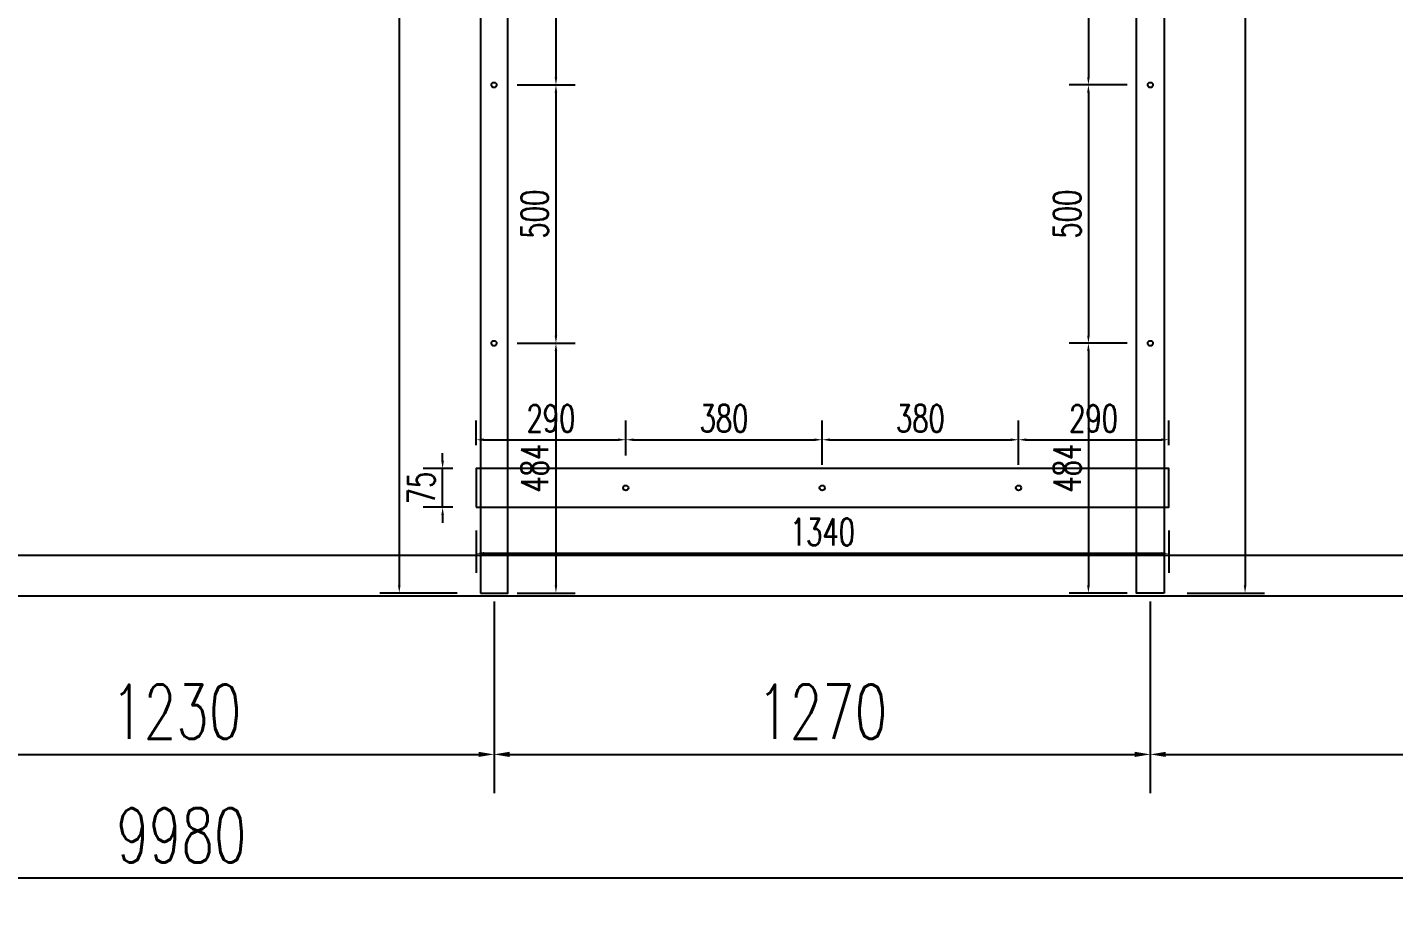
# Model space of a CAD drawing. Header units: millimetres. Extents: x 20612 to 158249, y -13511 to 156976.
# Drawn here: x 36145 to 38789, y 4858 to 6579 of the extents above; entities that cross this region are included whole.
import ezdxf

# ---------------------------------------------------------------- set-up
doc = ezdxf.new("R2010")
doc.units = ezdxf.units.MM
doc.header["$LTSCALE"] = 10
doc.layers.add('W-bridge approach引桥', color=4, linetype='Continuous')
doc.layers.add('W-STEEL_FRAME钢架', color=3, linetype='Continuous')
doc.styles.add('STANDARD_T3', font='simplex.shx', dxfattribs={"width": 0.7, "bigfont": 'hztxt.shx'})
doc.dimstyles.new('W&&15', dxfattribs={"dimtxt": 52.5, "dimasz": 15, "dimexe": 37.5, "dimexo": 45, "dimgap": 15, "dimtad": 1, "dimdec": 0, "dimzin": 0, "dimdsep": 46, "dimtxsty": 'STANDARD_T3', "dimcen": 0.09, "dimclrd": 1, "dimclre": 1, "dimclrt": 7, "dimazin": 2, "dimtfac": 1, "dimtdec": 0, "dimtix": 1, "dimtmove": 2, "dimatfit": 3, "dimfxl": 100, "dimtolj": 1, "dimtzin": 0, "dimarcsym": 0})
doc.dimstyles.new('W&&30', dxfattribs={"dimtxt": 105, "dimasz": 30, "dimexe": 75, "dimexo": 90, "dimgap": 30, "dimtad": 1, "dimdec": 0, "dimzin": 0, "dimdsep": 46, "dimtxsty": 'STANDARD_T3', "dimcen": 0.09, "dimclrd": 1, "dimclre": 1, "dimclrt": 7, "dimazin": 2, "dimtfac": 1, "dimtdec": 0, "dimtix": 1, "dimtmove": 2, "dimatfit": 3, "dimfxl": 100, "dimtolj": 1, "dimtzin": 0, "dimarcsym": 0})

# ---------------------------------------------------------------- blocks, each defined once
blk = doc.blocks.new('*D400')
at = {"color": 1, "lineweight": -2, "transparency": 16777216}
for p, q in [((35818.1, 5467.4), (35818.1, 5096.7)), ((37048.1, 5467.4), (37048.1, 5096.7)), ((35848.1, 5171.7), (37018.1, 5171.7))]:
    blk.add_line(p, q, dxfattribs=at)
at = {"color": 1, "transparency": 16777216}
for points in [[(35848.1, 5176.7), (35848.1, 5166.7), (35818.1, 5171.7)], [(37018.1, 5176.7), (37018.1, 5166.7), (37048.1, 5171.7)]]:
    blk.add_solid(points, dxfattribs=at)
at = {"layer": 'Defpoints', "color": 0, "transparency": 16777216}
for p in [(35818.1, 5557.4), (37048.1, 5557.4), (37048.1, 5171.7)]:
    blk.add_point(p, dxfattribs=at)
at = {"color": 7, "transparency": 16777216, "insert": (36433.1, 5254.2), "char_height": 105, "attachment_point": 5, "style": 'STANDARD_T3'}
blk.add_mtext('\\A1;1230', dxfattribs=at)
blk = doc.blocks.new('*D401')
at = {"color": 1, "lineweight": -2, "transparency": 16777216}
for p, q in [((37048.1, 5467.4), (37048.1, 5096.7)), ((38318.1, 5467.4), (38318.1, 5096.7)), ((37078.1, 5171.7), (38288.1, 5171.7))]:
    blk.add_line(p, q, dxfattribs=at)
at = {"color": 1, "transparency": 16777216}
for points in [[(37078.1, 5176.7), (37078.1, 5166.7), (37048.1, 5171.7)], [(38288.1, 5176.7), (38288.1, 5166.7), (38318.1, 5171.7)]]:
    blk.add_solid(points, dxfattribs=at)
at = {"layer": 'Defpoints', "color": 0, "transparency": 16777216}
for p in [(37048.1, 5557.4), (38318.1, 5557.4), (38318.1, 5171.7)]:
    blk.add_point(p, dxfattribs=at)
at = {"color": 7, "transparency": 16777216, "insert": (37683.1, 5254.2), "char_height": 105, "attachment_point": 5, "style": 'STANDARD_T3'}
blk.add_mtext('\\A1;1270', dxfattribs=at)
blk = doc.blocks.new('*D402')
at = {"color": 1, "lineweight": -2, "transparency": 16777216}
for p, q in [((38318.1, 5467.4), (38318.1, 5096.7)), ((39548.1, 5467.4), (39548.1, 5096.7)), ((38348.1, 5171.7), (39518.1, 5171.7))]:
    blk.add_line(p, q, dxfattribs=at)
at = {"color": 1, "transparency": 16777216}
for points in [[(38348.1, 5176.7), (38348.1, 5166.7), (38318.1, 5171.7)], [(39518.1, 5176.7), (39518.1, 5166.7), (39548.1, 5171.7)]]:
    blk.add_solid(points, dxfattribs=at)
at = {"layer": 'Defpoints', "color": 0, "transparency": 16777216}
for p in [(38318.1, 5557.4), (39548.1, 5557.4), (39548.1, 5171.7)]:
    blk.add_point(p, dxfattribs=at)
at = {"color": 7, "transparency": 16777216, "insert": (38933.1, 5254.2), "char_height": 105, "attachment_point": 5, "style": 'STANDARD_T3'}
blk.add_mtext('\\A1;1230', dxfattribs=at)
blk = doc.blocks.new('*D415')
at = {"color": 1, "lineweight": -2, "transparency": 16777216}
for p, q in [((31453.1, 5388.4), (31453.1, 4857.6)), ((41433.1, 5388.4), (41433.1, 4857.6)), ((31483.1, 4932.6), (41403.1, 4932.6))]:
    blk.add_line(p, q, dxfattribs=at)
at = {"color": 1, "transparency": 16777216}
for points in [[(31483.1, 4937.6), (31483.1, 4927.6), (31453.1, 4932.6)], [(41403.1, 4937.6), (41403.1, 4927.6), (41433.1, 4932.6)]]:
    blk.add_solid(points, dxfattribs=at)
at = {"layer": 'Defpoints', "color": 0, "transparency": 16777216}
for p in [(31453.1, 5478.4), (41433.1, 5478.4), (41433.1, 4932.6)]:
    blk.add_point(p, dxfattribs=at)
at = {"color": 7, "transparency": 16777216, "insert": (36443.1, 5015.1), "char_height": 105, "attachment_point": 5, "style": 'STANDARD_T3'}
blk.add_mtext('\\A1;9980', dxfattribs=at)
blk = doc.blocks.new('*D487')
at = {"layer": 'Defpoints', "color": 0, "transparency": 16777216}
for p in [(37013.6, 5649.9), (38353.6, 5649.9), (38353.6, 5560.9)]:
    blk.add_point(p, dxfattribs=at)
at = {"layer": 'W-bridge approach引桥', "color": 1, "lineweight": -2, "transparency": 16777216}
for p, q in [((37013.6, 5604.9), (37013.6, 5523.4)), ((38353.6, 5604.9), (38353.6, 5523.4)), ((37028.6, 5560.9), (38338.6, 5560.9))]:
    blk.add_line(p, q, dxfattribs=at)
at = {"layer": 'W-bridge approach引桥', "color": 1, "transparency": 16777216}
for points in [[(37028.6, 5563.4), (37028.6, 5558.4), (37013.6, 5560.9)], [(38338.6, 5563.4), (38338.6, 5558.4), (38353.6, 5560.9)]]:
    blk.add_solid(points, dxfattribs=at)
at = {"layer": 'W-bridge approach引桥', "color": 7, "transparency": 16777216, "insert": (37683.6, 5602.1), "char_height": 52.5, "attachment_point": 5, "style": 'STANDARD_T3'}
blk.add_mtext('\\A1;1340', dxfattribs=at)
blk = doc.blocks.new('*D488')
at = {"layer": 'Defpoints', "color": 0, "transparency": 16777216}
for p in [(37303.1, 5780.7), (37013.6, 5724.9), (37303.1, 5704.9)]:
    blk.add_point(p, dxfattribs=at)
at = {"layer": 'W-bridge approach引桥', "color": 1, "lineweight": -2, "transparency": 16777216}
for p, q in [((37013.6, 5769.9), (37013.6, 5818.2)), ((37303.1, 5749.9), (37303.1, 5818.2)), ((37028.6, 5780.7), (37288.1, 5780.7))]:
    blk.add_line(p, q, dxfattribs=at)
at = {"layer": 'W-bridge approach引桥', "color": 1, "transparency": 16777216}
for points in [[(37028.6, 5783.2), (37028.6, 5778.2), (37013.6, 5780.7)], [(37288.1, 5783.2), (37288.1, 5778.2), (37303.1, 5780.7)]]:
    blk.add_solid(points, dxfattribs=at)
at = {"layer": 'W-bridge approach引桥', "color": 7, "transparency": 16777216, "insert": (37158.3, 5822), "char_height": 52.5, "attachment_point": 5, "style": 'STANDARD_T3'}
blk.add_mtext('\\A1;290', dxfattribs=at)
blk = doc.blocks.new('*D489')
at = {"layer": 'Defpoints', "color": 0, "transparency": 16777216}
for p in [(37683.1, 5780.7), (37303.1, 5704.9), (37683.1, 5687.4)]:
    blk.add_point(p, dxfattribs=at)
at = {"layer": 'W-bridge approach引桥', "color": 1, "lineweight": -2, "transparency": 16777216}
for p, q in [((37303.1, 5749.9), (37303.1, 5818.2)), ((37683.1, 5732.4), (37683.1, 5818.2)), ((37318.1, 5780.7), (37668.1, 5780.7))]:
    blk.add_line(p, q, dxfattribs=at)
at = {"layer": 'W-bridge approach引桥', "color": 1, "transparency": 16777216}
for points in [[(37318.1, 5783.2), (37318.1, 5778.2), (37303.1, 5780.7)], [(37668.1, 5783.2), (37668.1, 5778.2), (37683.1, 5780.7)]]:
    blk.add_solid(points, dxfattribs=at)
at = {"layer": 'W-bridge approach引桥', "color": 7, "transparency": 16777216, "insert": (37493.1, 5822), "char_height": 52.5, "attachment_point": 5, "style": 'STANDARD_T3'}
blk.add_mtext('\\A1;380', dxfattribs=at)
blk = doc.blocks.new('*D490')
at = {"layer": 'Defpoints', "color": 0, "transparency": 16777216}
for p in [(38063.1, 5780.7), (37683.1, 5687.4), (38063.1, 5687.4)]:
    blk.add_point(p, dxfattribs=at)
at = {"layer": 'W-bridge approach引桥', "color": 1, "lineweight": -2, "transparency": 16777216}
for p, q in [((37683.1, 5732.4), (37683.1, 5818.2)), ((38063.1, 5732.4), (38063.1, 5818.2)), ((37698.1, 5780.7), (38048.1, 5780.7))]:
    blk.add_line(p, q, dxfattribs=at)
at = {"layer": 'W-bridge approach引桥', "color": 1, "transparency": 16777216}
for points in [[(37698.1, 5783.2), (37698.1, 5778.2), (37683.1, 5780.7)], [(38048.1, 5783.2), (38048.1, 5778.2), (38063.1, 5780.7)]]:
    blk.add_solid(points, dxfattribs=at)
at = {"layer": 'W-bridge approach引桥', "color": 7, "transparency": 16777216, "insert": (37873.1, 5822), "char_height": 52.5, "attachment_point": 5, "style": 'STANDARD_T3'}
blk.add_mtext('\\A1;380', dxfattribs=at)
blk = doc.blocks.new('*D491')
at = {"layer": 'Defpoints', "color": 0, "transparency": 16777216}
for p in [(38353.6, 5780.7), (38353.6, 5724.9), (38063.1, 5687.4)]:
    blk.add_point(p, dxfattribs=at)
at = {"layer": 'W-bridge approach引桥', "color": 1, "lineweight": -2, "transparency": 16777216}
for p, q in [((38063.1, 5732.4), (38063.1, 5818.2)), ((38353.6, 5769.9), (38353.6, 5818.2)), ((38078.1, 5780.7), (38338.6, 5780.7))]:
    blk.add_line(p, q, dxfattribs=at)
at = {"layer": 'W-bridge approach引桥', "color": 1, "transparency": 16777216}
for points in [[(38078.1, 5783.2), (38078.1, 5778.2), (38063.1, 5780.7)], [(38338.6, 5783.2), (38338.6, 5778.2), (38353.6, 5780.7)]]:
    blk.add_solid(points, dxfattribs=at)
at = {"layer": 'W-bridge approach引桥', "color": 7, "transparency": 16777216, "insert": (38208.3, 5822), "char_height": 52.5, "attachment_point": 5, "style": 'STANDARD_T3'}
blk.add_mtext('\\A1;290', dxfattribs=at)
blk = doc.blocks.new('*D483')
at = {"layer": 'Defpoints', "color": 0, "transparency": 16777216}
for p in [(36948.6, 5724.9), (37013.6, 5724.9), (37013.6, 5649.9)]:
    blk.add_point(p, dxfattribs=at)
at = {"layer": 'W-bridge approach引桥', "color": 1, "lineweight": -2, "transparency": 16777216}
for p, q in [((36948.6, 5739.9), (36948.6, 5754.9)), ((36968.6, 5724.9), (36911.1, 5724.9)), ((36948.6, 5649.9), (36948.6, 5724.9)), ((36968.6, 5649.9), (36911.1, 5649.9)), ((36948.6, 5634.9), (36948.6, 5619.9))]:
    blk.add_line(p, q, dxfattribs=at)
at = {"layer": 'W-bridge approach引桥', "color": 1, "transparency": 16777216}
for points in [[(36946.1, 5739.9), (36951.1, 5739.9), (36948.6, 5724.9)], [(36946.1, 5634.9), (36951.1, 5634.9), (36948.6, 5649.9)]]:
    blk.add_solid(points, dxfattribs=at)
at = {"layer": 'W-bridge approach引桥', "color": 7, "transparency": 16777216, "insert": (36907.4, 5687.4), "char_height": 52.5, "attachment_point": 5, "rotation": 90, "style": 'STANDARD_T3'}
blk.add_mtext('\\A1;75', dxfattribs=at)
blk = doc.blocks.new('*D492')
at = {"layer": 'Defpoints', "color": 0, "transparency": 16777216}
for p in [(37021.6, 8472.9), (36864.7, 5483.9), (37021.6, 5483.9)]:
    blk.add_point(p, dxfattribs=at)
at = {"layer": 'W-bridge approach引桥', "color": 1, "lineweight": -2, "transparency": 16777216}
for p, q in [((36976.6, 8472.9), (36827.2, 8472.9)), ((36864.7, 8457.9), (36864.7, 5498.9)), ((36976.6, 5483.9), (36827.2, 5483.9))]:
    blk.add_line(p, q, dxfattribs=at)
at = {"layer": 'W-bridge approach引桥', "color": 1, "transparency": 16777216}
for points in [[(36862.2, 8457.9), (36867.2, 8457.9), (36864.7, 8472.9)], [(36862.2, 5498.9), (36867.2, 5498.9), (36864.7, 5483.9)]]:
    blk.add_solid(points, dxfattribs=at)
at = {"layer": 'W-bridge approach引桥', "color": 7, "transparency": 16777216, "insert": (36823.5, 6978.4), "char_height": 52.5, "attachment_point": 5, "rotation": 90, "style": 'STANDARD_T3'}
blk.add_mtext('\\A1;2989', dxfattribs=at)
blk = doc.blocks.new('*D495')
at = {"layer": 'Defpoints', "color": 0, "transparency": 16777216}
for p in [(37048.1, 7489.4), (37048.1, 6467.4), (37167.9, 6467.4)]:
    blk.add_point(p, dxfattribs=at)
at = {"layer": 'W-bridge approach引桥', "color": 1, "lineweight": -2, "transparency": 16777216}
for p, q in [((37093.1, 7489.4), (37205.4, 7489.4)), ((37167.9, 7474.4), (37167.9, 6482.4)), ((37093.1, 6467.4), (37205.4, 6467.4))]:
    blk.add_line(p, q, dxfattribs=at)
at = {"layer": 'W-bridge approach引桥', "color": 1, "transparency": 16777216}
for points in [[(37165.4, 7474.4), (37170.4, 7474.4), (37167.9, 7489.4)], [(37165.4, 6482.4), (37170.4, 6482.4), (37167.9, 6467.4)]]:
    blk.add_solid(points, dxfattribs=at)
at = {"layer": 'W-bridge approach引桥', "color": 7, "transparency": 16777216, "insert": (37126.6, 6978.4), "char_height": 52.5, "attachment_point": 5, "rotation": 90, "style": 'STANDARD_T3'}
blk.add_mtext('\\A1;1022', dxfattribs=at)
blk = doc.blocks.new('*D496')
at = {"layer": 'Defpoints', "color": 0, "transparency": 16777216}
for p in [(37048.1, 6467.4), (37048.1, 5967.4), (37167.9, 5967.4)]:
    blk.add_point(p, dxfattribs=at)
at = {"layer": 'W-bridge approach引桥', "color": 1, "lineweight": -2, "transparency": 16777216}
for p, q in [((37093.1, 6467.4), (37205.4, 6467.4)), ((37167.9, 6452.4), (37167.9, 5982.4)), ((37093.1, 5967.4), (37205.4, 5967.4))]:
    blk.add_line(p, q, dxfattribs=at)
at = {"layer": 'W-bridge approach引桥', "color": 1, "transparency": 16777216}
for points in [[(37165.4, 6452.4), (37170.4, 6452.4), (37167.9, 6467.4)], [(37165.4, 5982.4), (37170.4, 5982.4), (37167.9, 5967.4)]]:
    blk.add_solid(points, dxfattribs=at)
at = {"layer": 'W-bridge approach引桥', "color": 7, "transparency": 16777216, "insert": (37126.6, 6217.4), "char_height": 52.5, "attachment_point": 5, "rotation": 90, "style": 'STANDARD_T3'}
blk.add_mtext('\\A1;500', dxfattribs=at)
blk = doc.blocks.new('*D497')
at = {"layer": 'Defpoints', "color": 0, "transparency": 16777216}
for p in [(37048.1, 5967.4), (37048.1, 5483.9), (37167.9, 5483.9)]:
    blk.add_point(p, dxfattribs=at)
at = {"layer": 'W-bridge approach引桥', "color": 1, "lineweight": -2, "transparency": 16777216}
for p, q in [((37093.1, 5967.4), (37205.4, 5967.4)), ((37167.9, 5952.4), (37167.9, 5498.9)), ((37093.1, 5483.9), (37205.4, 5483.9))]:
    blk.add_line(p, q, dxfattribs=at)
at = {"layer": 'W-bridge approach引桥', "color": 1, "transparency": 16777216}
for points in [[(37165.4, 5952.4), (37170.4, 5952.4), (37167.9, 5967.4)], [(37165.4, 5498.9), (37170.4, 5498.9), (37167.9, 5483.9)]]:
    blk.add_solid(points, dxfattribs=at)
at = {"layer": 'W-bridge approach引桥', "color": 7, "transparency": 16777216, "insert": (37126.6, 5725.7), "char_height": 52.5, "attachment_point": 5, "rotation": 90, "style": 'STANDARD_T3'}
blk.add_mtext('\\A1;484', dxfattribs=at)
blk = doc.blocks.new('*D499')
at = {"layer": 'Defpoints', "color": 0, "transparency": 16777216}
for p in [(38344.6, 8472.9), (38344.6, 5483.9), (38501.5, 5483.9)]:
    blk.add_point(p, dxfattribs=at)
at = {"layer": 'W-bridge approach引桥', "color": 1, "lineweight": -2, "transparency": 16777216}
for p, q in [((38389.6, 8472.9), (38539, 8472.9)), ((38501.5, 8457.9), (38501.5, 5498.9)), ((38389.6, 5483.9), (38539, 5483.9))]:
    blk.add_line(p, q, dxfattribs=at)
at = {"layer": 'W-bridge approach引桥', "color": 1, "transparency": 16777216}
for points in [[(38499, 8457.9), (38504, 8457.9), (38501.5, 8472.9)], [(38499, 5498.9), (38504, 5498.9), (38501.5, 5483.9)]]:
    blk.add_solid(points, dxfattribs=at)
at = {"layer": 'W-bridge approach引桥', "color": 7, "transparency": 16777216, "insert": (38460.2, 6978.4), "char_height": 52.5, "attachment_point": 5, "rotation": 90, "style": 'STANDARD_T3'}
blk.add_mtext('\\A1;2989', dxfattribs=at)
blk = doc.blocks.new('*D502')
at = {"layer": 'Defpoints', "color": 0, "transparency": 16777216}
for p in [(38318.1, 7489.4), (38198.3, 6467.4), (38318.1, 6467.4)]:
    blk.add_point(p, dxfattribs=at)
at = {"layer": 'W-bridge approach引桥', "color": 1, "lineweight": -2, "transparency": 16777216}
for p, q in [((38273.1, 7489.4), (38160.8, 7489.4)), ((38198.3, 7474.4), (38198.3, 6482.4)), ((38273.1, 6467.4), (38160.8, 6467.4))]:
    blk.add_line(p, q, dxfattribs=at)
at = {"layer": 'W-bridge approach引桥', "color": 1, "transparency": 16777216}
for points in [[(38195.8, 7474.4), (38200.8, 7474.4), (38198.3, 7489.4)], [(38195.8, 6482.4), (38200.8, 6482.4), (38198.3, 6467.4)]]:
    blk.add_solid(points, dxfattribs=at)
at = {"layer": 'W-bridge approach引桥', "color": 7, "transparency": 16777216, "insert": (38157.1, 6978.4), "char_height": 52.5, "attachment_point": 5, "rotation": 90, "style": 'STANDARD_T3'}
blk.add_mtext('\\A1;1022', dxfattribs=at)
blk = doc.blocks.new('*D503')
at = {"layer": 'Defpoints', "color": 0, "transparency": 16777216}
for p in [(38318.1, 6467.4), (38198.3, 5967.4), (38318.1, 5967.4)]:
    blk.add_point(p, dxfattribs=at)
at = {"layer": 'W-bridge approach引桥', "color": 1, "lineweight": -2, "transparency": 16777216}
for p, q in [((38273.1, 6467.4), (38160.8, 6467.4)), ((38198.3, 6452.4), (38198.3, 5982.4)), ((38273.1, 5967.4), (38160.8, 5967.4))]:
    blk.add_line(p, q, dxfattribs=at)
at = {"layer": 'W-bridge approach引桥', "color": 1, "transparency": 16777216}
for points in [[(38195.8, 6452.4), (38200.8, 6452.4), (38198.3, 6467.4)], [(38195.8, 5982.4), (38200.8, 5982.4), (38198.3, 5967.4)]]:
    blk.add_solid(points, dxfattribs=at)
at = {"layer": 'W-bridge approach引桥', "color": 7, "transparency": 16777216, "insert": (38157.1, 6217.4), "char_height": 52.5, "attachment_point": 5, "rotation": 90, "style": 'STANDARD_T3'}
blk.add_mtext('\\A1;500', dxfattribs=at)
blk = doc.blocks.new('*D504')
at = {"layer": 'Defpoints', "color": 0, "transparency": 16777216}
for p in [(38318.1, 5967.4), (38198.3, 5483.9), (38318.1, 5483.9)]:
    blk.add_point(p, dxfattribs=at)
at = {"layer": 'W-bridge approach引桥', "color": 1, "lineweight": -2, "transparency": 16777216}
for p, q in [((38273.1, 5967.4), (38160.8, 5967.4)), ((38198.3, 5952.4), (38198.3, 5498.9)), ((38273.1, 5483.9), (38160.8, 5483.9))]:
    blk.add_line(p, q, dxfattribs=at)
at = {"layer": 'W-bridge approach引桥', "color": 1, "transparency": 16777216}
for points in [[(38195.8, 5952.4), (38200.8, 5952.4), (38198.3, 5967.4)], [(38195.8, 5498.9), (38200.8, 5498.9), (38198.3, 5483.9)]]:
    blk.add_solid(points, dxfattribs=at)
at = {"layer": 'W-bridge approach引桥', "color": 7, "transparency": 16777216, "insert": (38157.1, 5725.7), "char_height": 52.5, "attachment_point": 5, "rotation": 90, "style": 'STANDARD_T3'}
blk.add_mtext('\\A1;484', dxfattribs=at)

msp = doc.modelspace()

# ---------------------------------------------------------------- linework, layer by layer
at = {"layer": 'W-bridge approach引桥'}
for centre in [(37048.1, 6467.4), (38318.1, 6467.4), (37048.1, 5967.4), (38318.1, 5967.4), (37303.1, 5687.4), (37683.1, 5687.4), (38063.1, 5687.4)]:
    msp.add_circle(centre, 5, dxfattribs=at)
at = {"layer": 'W-STEEL_FRAME钢架'}
for points in [[(31453.1, 5478.4), (41433.1, 5478.4), (41433.1, 8478.4), (31453.1, 8478.4)], [(37021.6, 5483.9), (37074.6, 5483.9), (37074.6, 8472.9), (37021.6, 8472.9)], [(38344.6, 5483.9), (38291.6, 5483.9), (38291.6, 8472.9), (38344.6, 8472.9)], [(31532.1, 5557.4), (41354.1, 5557.4), (41354.1, 8399.4), (31532.1, 8399.4)]]:
    msp.add_lwpolyline(points, close=True, dxfattribs=at)
at = {"layer": 'W-STEEL_FRAME钢架', "color": 2}
msp.add_lwpolyline([(37013.6, 5649.9), (38353.6, 5649.9), (38353.6, 5724.9), (37013.6, 5724.9)], close=True, dxfattribs=at)

# ---------------------------------------------------------------- dimensions: what is measured, and where the dimension line sits
for base, p1, p2, picture, middle in [((37048.1, 5171.7), (35818.1, 5557.4), (37048.1, 5557.4), '*D400', (36433.1, 5254.2)), ((38318.1, 5171.7), (37048.1, 5557.4), (38318.1, 5557.4), '*D401', (37683.1, 5254.2)), ((39548.1, 5171.7), (38318.1, 5557.4), (39548.1, 5557.4), '*D402', (38933.1, 5254.2)), ((41433.1, 4932.6), (31453.1, 5478.4), (41433.1, 5478.4), '*D415', (36443.1, 5015.1))]:
    dim = msp.add_linear_dim(base=base, p1=p1, p2=p2, dimstyle='W&&30')
    dim.commit()
    dim.dimension.update_dxf_attribs({"geometry": picture, "text_midpoint": middle})
at = {"layer": 'W-bridge approach引桥'}
for base, p1, p2, angle, picture, middle in [((36864.7, 5483.9), (37021.6, 8472.9), (37021.6, 5483.9), 270, '*D492', (36823.5, 6978.4)), ((38501.5, 5483.9), (38344.6, 8472.9), (38344.6, 5483.9), 270, '*D499', (38460.2, 6978.4)), ((37167.9, 6467.4), (37048.1, 7489.4), (37048.1, 6467.4), 270, '*D495', (37126.6, 6978.4)), ((38198.3, 6467.4), (38318.1, 7489.4), (38318.1, 6467.4), 270, '*D502', (38157.1, 6978.4)), ((37167.9, 5967.4), (37048.1, 6467.4), (37048.1, 5967.4), 270, '*D496', (37126.6, 6217.4)), ((38198.3, 5967.4), (38318.1, 6467.4), (38318.1, 5967.4), 270, '*D503', (38157.1, 6217.4)), ((37167.867183, 5483.9341493), (37048.0990525, 5967.4341493), (37048.0990525, 5483.9341493), 270, '*D497', (37126.617183, 5725.6841493)), ((38198.330922, 5483.9341493), (38318.0990525, 5967.4341493), (38318.0990525, 5483.9341493), 270, '*D504', (38157.080922, 5725.6841493)), ((36948.6, 5724.9), (37013.6, 5649.9), (37013.6, 5724.9), 90, '*D483', (36907.4, 5687.4))]:
    dim = msp.add_linear_dim(base=base, p1=p1, p2=p2, angle=angle, dimstyle='W&&15', dxfattribs=at)
    dim.commit()
    dim.dimension.update_dxf_attribs({"geometry": picture, "text_midpoint": middle})
for base, p1, p2, picture, middle in [((37303.0990525, 5780.7300053), (37013.5990525, 5724.9341493), (37303.0990525, 5704.9341493), '*D488', (37158.3490525, 5821.9800053)), ((37683.1, 5780.7), (37303.1, 5704.9), (37683.1, 5687.4), '*D489', (37493.1, 5822)), ((38063.1, 5780.7), (37683.1, 5687.4), (38063.1, 5687.4), '*D490', (37873.1, 5822)), ((38353.6, 5560.9), (37013.6, 5649.9), (38353.6, 5649.9), '*D487', (37683.6, 5602.1))]:
    dim = msp.add_linear_dim(base=base, p1=p1, p2=p2, dimstyle='W&&15', dxfattribs=at)
    dim.commit()
    dim.dimension.update_dxf_attribs({"geometry": picture, "text_midpoint": middle})
dim = msp.add_linear_dim(base=(38353.6, 5780.7), p1=(38063.1, 5687.4), p2=(38353.6, 5724.9), text='290', dimstyle='W&&15', dxfattribs=at)
dim.commit()
dim.dimension.update_dxf_attribs({"geometry": '*D491', "text_midpoint": (38208.3, 5822)})

doc.saveas('drawing.dxf')
